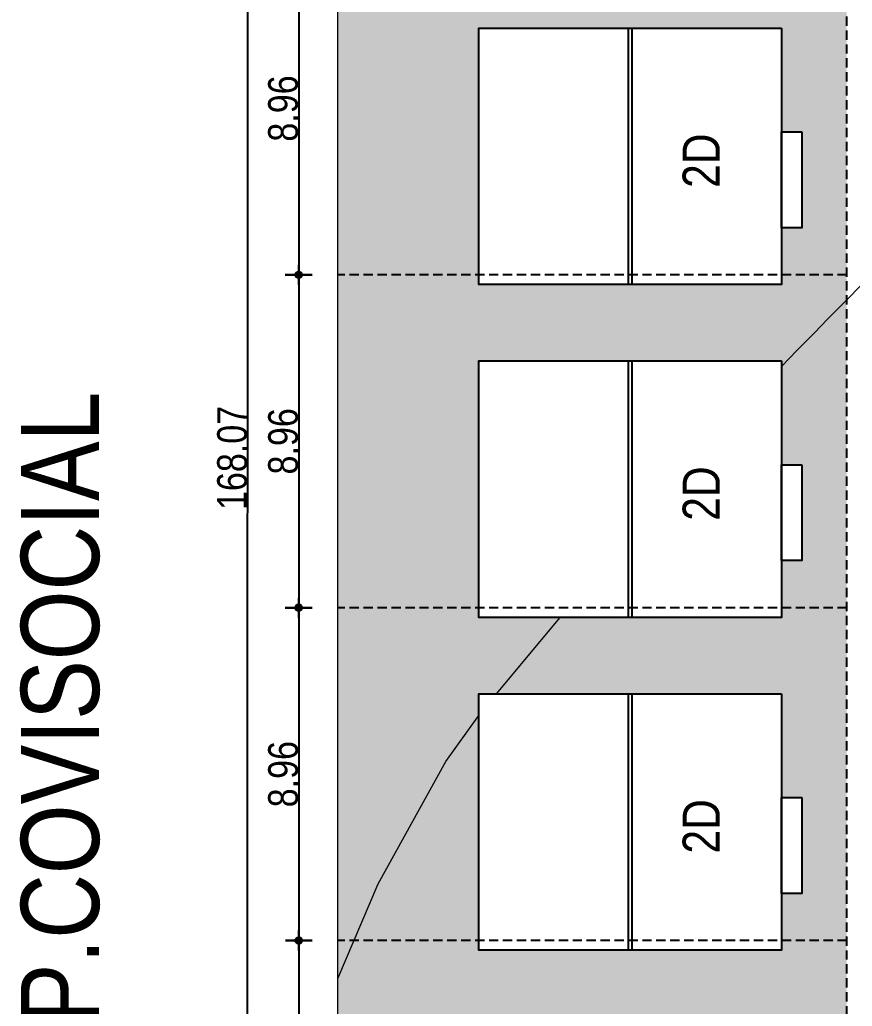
# Model space of a CAD drawing. Header units: inches. Extents: x 203 to 1065, y -1127 to 921.
# Drawn here: x 584.64 to 607.04, y 701.65 to 728.19 of the extents above; entities that cross this region are included whole.
import ezdxf

# ---------------------------------------------------------------- set-up
doc = ezdxf.new("R2010")
doc.units = ezdxf.units.IN
doc.header["$MEASUREMENT"] = 0
doc.header["$PDMODE"] = 35
doc.linetypes.add('DASHED2', pattern=[0.375, 0.25, -0.125])
for name, color, linetype in [('COTAS', 7, 'Continuous'), ('Cumbreras', 140, 'Continuous'), ('CURVAS', 32, 'Continuous'), ('D2', 40, 'Continuous'), ('Vegetación', 102, 'Continuous')]:
    doc.layers.add(name, color=color, linetype=linetype)
doc.layers.add('Limite terrenos', color=2, linetype='DASHED2', transparency=0.4)
doc.styles.add('TECHNICLITE', font='techl___.ttf')
doc.dimstyles.new('1-100', dxfattribs={"dimscale": 0, "dimtxt": 0.09, "dimasz": 0.03, "dimexe": 0.12, "dimexo": 0.2, "dimgap": 0.005, "dimtad": 3, "dimzin": 0, "dimdsep": 46, "dimtxsty": 'TECHNICLITE', "dimblk1": 'COTA', "dimblk2": 'COTA', "dimsah": 1, "dimcen": 2.5, "dimse1": 1, "dimse2": 1, "dimclrd": 7, "dimclre": 7, "dimclrt": 7, "dimadec": 0, "dimazin": 0, "dimtfac": 1, "dimtdec": 6, "dimtmove": 2, "dimatfit": 3, "dimldrblk": 'COTA', "dimfxl": 1, "dimtolj": 1, "dimtzin": 0, "dimarcsym": 0})

# ---------------------------------------------------------------- blocks, each defined once
blk = doc.blocks.new('COTA')
h = blk.add_hatch(color=256)
edge = h.paths.add_edge_path()
edge.add_arc((0, 0), 0.5, 0, 360)
for p, q in [((0, 2), (0, -2)), ((-1.5, 0), (1.5, 0))]:
    blk.add_line(p, q)
blk.add_circle((0, 0), 0.5)
blk = doc.blocks.new('*D149')
at = {"layer": 'COTAS', "color": 7, "lineweight": -2, "transparency": 16777216}
blk.add_line((592.142, 730.101), (592.142, 721.506), dxfattribs=at)
at = {"layer": 'Defpoints', "color": 0, "transparency": 16777216}
for p in [(593.198, 730.281), (592.142, 721.326), (593.198, 721.326)]:
    blk.add_point(p, dxfattribs=at)
at = {"layer": 'COTAS', "color": 7, "lineweight": -2, "transparency": 16777216, "xscale": 0.18, "yscale": 0.18, "zscale": 0.18}
for p, rotation in [((592.142, 730.281), 90.00312946602207), ((592.142, 721.326), 270.003129466022)]:
    blk.add_blockref('COTA', p, dxfattribs=dict(at, rotation=rotation))
at = {"layer": 'COTAS', "color": 7, "transparency": 16777216, "insert": (591.726, 725.803), "char_height": 0.8, "attachment_point": 5, "rotation": 90.0031, "style": 'TECHNICLITE'}
blk.add_mtext('\\A1;8.96', dxfattribs=at)
blk = doc.blocks.new('*D150')
at = {"layer": 'COTAS', "color": 7, "lineweight": -2, "transparency": 16777216}
blk.add_line((592.142, 721.146), (592.142, 712.551), dxfattribs=at)
at = {"layer": 'Defpoints', "color": 0, "transparency": 16777216}
for p in [(593.198, 721.326), (592.142, 712.371), (593.198, 712.371)]:
    blk.add_point(p, dxfattribs=at)
at = {"layer": 'COTAS', "color": 7, "lineweight": -2, "transparency": 16777216, "xscale": 0.18, "yscale": 0.18, "zscale": 0.18}
for p, rotation in [((592.142, 721.326), 90.00380926700458), ((592.142, 712.371), 270.0038092670046)]:
    blk.add_blockref('COTA', p, dxfattribs=dict(at, rotation=rotation))
at = {"layer": 'COTAS', "color": 7, "transparency": 16777216, "insert": (591.727, 716.848), "char_height": 0.8, "attachment_point": 5, "rotation": 90.0038, "style": 'TECHNICLITE'}
blk.add_mtext('\\A1;8.96', dxfattribs=at)
blk = doc.blocks.new('*D151')
at = {"layer": 'COTAS', "color": 7, "lineweight": -2, "transparency": 16777216}
blk.add_line((592.142, 712.191), (592.143, 703.596), dxfattribs=at)
at = {"layer": 'Defpoints', "color": 0, "transparency": 16777216}
for p in [(593.198, 712.371), (592.143, 703.416), (593.199, 703.416)]:
    blk.add_point(p, dxfattribs=at)
at = {"layer": 'COTAS', "color": 7, "lineweight": -2, "transparency": 16777216, "xscale": 0.18, "yscale": 0.18, "zscale": 0.18}
for p, rotation in [((592.142, 712.371), 90.0021999356261), ((592.143, 703.416), 270.0021999356261)]:
    blk.add_blockref('COTA', p, dxfattribs=dict(at, rotation=rotation))
at = {"layer": 'COTAS', "color": 7, "transparency": 16777216, "insert": (591.727, 707.893), "char_height": 0.8, "attachment_point": 5, "rotation": 90.0022, "style": 'TECHNICLITE'}
blk.add_mtext('\\A1;8.96', dxfattribs=at)
blk = doc.blocks.new('*D152')
at = {"layer": 'COTAS', "color": 7, "lineweight": -2, "transparency": 16777216}
blk.add_line((592.143, 703.236), (592.143, 694.641), dxfattribs=at)
at = {"layer": 'Defpoints', "color": 0, "transparency": 16777216}
for p in [(593.199, 703.416), (592.143, 694.461), (593.199, 694.461)]:
    blk.add_point(p, dxfattribs=at)
at = {"layer": 'COTAS', "color": 7, "lineweight": -2, "transparency": 16777216, "xscale": 0.18, "yscale": 0.18, "zscale": 0.18}
for p, rotation in [((592.143, 703.416), 90.00380926700606), ((592.143, 694.461), 270.003809267006)]:
    blk.add_blockref('COTA', p, dxfattribs=dict(at, rotation=rotation))
at = {"layer": 'COTAS', "color": 7, "transparency": 16777216, "insert": (591.727, 698.938), "char_height": 0.8, "attachment_point": 5, "rotation": 90.0038, "style": 'TECHNICLITE'}
blk.add_mtext('\\A1;8.96', dxfattribs=at)
blk = doc.blocks.new('*D139')
at = {"layer": 'COTAS', "color": 7, "lineweight": -2, "transparency": 16777216}
blk.add_line((590.746, 632.543), (590.794, 800.259), dxfattribs=at)
at = {"layer": 'Defpoints', "color": 0, "transparency": 16777216}
for p in [(590.794, 800.439), (594.322, 800.438), (594.274, 632.362)]:
    blk.add_point(p, dxfattribs=at)
at = {"layer": 'COTAS', "color": 7, "lineweight": -2, "transparency": 16777216, "xscale": 0.18, "yscale": 0.18, "zscale": 0.18}
for p, rotation in [((590.794, 800.439), 89.98356313215639), ((590.746, 632.363), 269.9835631321563)]:
    blk.add_blockref('COTA', p, dxfattribs=dict(at, rotation=rotation))
at = {"layer": 'COTAS', "color": 7, "transparency": 16777216, "insert": (590.355, 716.401), "char_height": 0.8, "attachment_point": 5, "rotation": 89.9836, "style": 'TECHNICLITE'}
blk.add_mtext('\\A1;168.07', dxfattribs=at)
blk = doc.blocks.new('A$C662B019F')
at = {"layer": 'Cumbreras'}
for p, q in [((-6.898, 4.674), (0, 4.674)), ((-6.898, 4.574), (0, 4.574))]:
    blk.add_line(p, q, dxfattribs=at)
at = {"layer": 'D2'}
for points in [[(-6.898, 0.553), (0, 0.553), (0, 8.695), (-6.898, 8.695)], [(-4.107, 0), (-1.529, 0), (-1.529, 0.553), (-4.107, 0.553)]]:
    blk.add_lwpolyline(points, close=True, dxfattribs=at)

msp = doc.modelspace()

# ---------------------------------------------------------------- hatches: boundary and pattern name
at = {"layer": 'Vegetación', "linetype": 'ByBlock'}
h = msp.add_hatch(dxfattribs=at)
h.set_pattern_fill('GRASS', color=256, scale=0.7, angle=90)
h.paths.add_polyline_path([(605.765, 645.644), (603.749, 645.644), (603.749, 634.326), (614.309, 634.286), (614.309, 645.903), (605.765, 645.903)])
h.paths.add_polyline_path([(606.52, 643.344), (613.418, 643.344), (613.418, 635.202), (611.889, 635.202), (611.889, 634.649), (609.311, 634.649), (609.311, 635.202), (606.52, 635.202)], flags=16)
h.paths.add_polyline_path([(593.201, 645.903), (593.201, 634.366), (603.749, 634.326), (603.749, 645.644), (596.352, 645.644), (596.352, 645.903)])
h.paths.add_polyline_path([(595.96, 643.344), (602.858, 643.344), (602.858, 635.202), (601.329, 635.202), (601.329, 634.649), (598.751, 634.649), (598.751, 635.202), (595.96, 635.202)], flags=16)
h.paths.add_polyline_path([(596.352, 656.4), (605.765, 656.4), (605.765, 645.903), (606.888, 645.903), (606.888, 658.641), (605.129, 658.641), (605.129, 658.382), (596.987, 658.382), (596.987, 658.641), (593.2, 658.641), (593.201, 645.903), (596.352, 645.903)])
h.paths.add_polyline_path([(593.2, 658.641), (596.987, 658.641), (596.987, 665.28), (605.129, 665.28), (605.129, 662.489), (605.682, 662.489), (605.682, 659.911), (605.129, 659.911), (605.129, 658.641), (606.888, 658.641), (606.888, 667.596), (605.129, 667.596), (605.129, 667.337), (596.987, 667.337), (596.987, 667.596), (593.2, 667.596)])
h.paths.add_polyline_path([(593.2, 667.596), (596.987, 667.596), (596.987, 674.235), (605.129, 674.235), (605.129, 671.444), (605.682, 671.444), (605.682, 668.866), (605.129, 668.866), (605.129, 667.596), (606.888, 667.596), (606.888, 676.551), (605.129, 676.551), (605.129, 676.292), (596.987, 676.292), (596.987, 676.551), (593.2, 676.551)])
h.paths.add_polyline_path([(593.2, 676.551), (596.987, 676.551), (596.987, 683.19), (605.129, 683.19), (605.129, 680.399), (605.682, 680.399), (605.682, 677.821), (605.129, 677.821), (605.129, 676.551), (606.888, 676.551), (606.888, 685.506), (605.129, 685.506), (605.129, 685.247), (596.987, 685.247), (596.987, 685.506), (593.199, 685.506)])
h.paths.add_polyline_path([(596.987, 692.145), (605.129, 692.145), (605.129, 689.354), (605.682, 689.354), (605.682, 686.776), (605.129, 686.776), (605.129, 685.506), (606.888, 685.506), (606.888, 694.461), (605.129, 694.461), (605.129, 694.202), (596.987, 694.202), (596.987, 694.461), (593.199, 694.461), (593.199, 685.506), (596.987, 685.506)])
h.paths.add_polyline_path([(593.199, 703.416), (593.199, 694.461), (596.987, 694.461), (596.987, 701.1), (605.129, 701.1), (605.129, 698.309), (605.682, 698.309), (605.682, 695.731), (605.129, 695.731), (605.129, 694.461), (606.888, 694.461), (606.888, 703.416), (605.129, 703.416), (605.129, 703.157), (596.987, 703.157), (596.987, 703.416)])
h.paths.add_polyline_path([(596.987, 710.055), (605.129, 710.055), (605.129, 707.264), (605.682, 707.264), (605.682, 704.686), (605.129, 704.686), (605.129, 703.416), (606.888, 703.416), (606.888, 712.371), (605.129, 712.371), (605.129, 712.112), (596.987, 712.112), (596.987, 712.371), (593.198, 712.371), (593.199, 703.416), (596.987, 703.416)])
h.paths.add_polyline_path([(596.987, 719.01), (605.129, 719.01), (605.129, 716.219), (605.682, 716.219), (605.682, 713.641), (605.129, 713.641), (605.129, 712.371), (606.888, 712.371), (606.888, 721.326), (605.129, 721.326), (605.129, 721.067), (596.987, 721.067), (596.987, 721.326), (593.198, 721.326), (593.198, 712.371), (596.987, 712.371)])
h.paths.add_polyline_path([(596.987, 727.965), (605.129, 727.965), (605.129, 725.174), (605.682, 725.174), (605.682, 722.596), (605.129, 722.596), (605.129, 721.326), (606.888, 721.326), (606.888, 730.281), (605.129, 730.281), (605.129, 730.022), (596.987, 730.022), (596.987, 730.281), (593.198, 730.281), (593.198, 721.326), (596.987, 721.326)])
h.paths.add_polyline_path([(596.987, 736.92), (605.129, 736.92), (605.129, 734.129), (605.682, 734.129), (605.682, 731.551), (605.129, 731.551), (605.129, 730.281), (606.888, 730.281), (606.888, 739.236), (605.129, 739.236), (605.129, 738.977), (596.987, 738.977), (596.987, 739.236), (593.197, 739.236), (593.198, 730.281), (596.987, 730.281)])
h.paths.add_polyline_path([(596.987, 745.875), (605.129, 745.875), (605.129, 743.084), (605.682, 743.084), (605.682, 740.506), (605.129, 740.506), (605.129, 739.236), (606.888, 739.236), (606.888, 748.191), (605.129, 748.191), (605.129, 747.932), (596.987, 747.932), (596.987, 748.191), (593.197, 748.191), (593.197, 739.236), (596.987, 739.236)])
h.paths.add_polyline_path([(596.987, 754.83), (605.129, 754.83), (605.129, 752.039), (605.682, 752.039), (605.682, 749.461), (605.129, 749.461), (605.129, 748.191), (606.888, 748.191), (606.888, 757.146), (605.129, 757.146), (605.129, 756.887), (596.987, 756.887), (596.987, 757.146), (593.197, 757.146), (593.197, 748.191), (596.987, 748.191)])
h.paths.add_polyline_path([(593.197, 757.146), (596.987, 757.146), (596.987, 763.785), (605.129, 763.785), (605.129, 760.994), (605.682, 760.994), (605.682, 758.416), (605.129, 758.416), (605.129, 757.146), (606.888, 757.146), (606.888, 766.101), (605.129, 766.101), (605.129, 765.842), (596.987, 765.842), (596.987, 766.101), (593.196, 766.101)])
h.paths.add_polyline_path([(593.196, 766.101), (596.987, 766.101), (596.987, 772.74), (605.129, 772.74), (605.129, 769.949), (605.682, 769.949), (605.682, 767.371), (605.129, 767.371), (605.129, 766.101), (606.888, 766.101), (606.888, 775.056), (605.129, 775.056), (605.129, 774.797), (596.987, 774.797), (596.987, 775.056), (593.196, 775.056)])
h.paths.add_polyline_path([(593.196, 775.056), (596.987, 775.056), (596.987, 781.695), (605.129, 781.695), (605.129, 778.904), (605.682, 778.904), (605.682, 776.326), (605.129, 776.326), (605.129, 775.056), (606.888, 775.056), (606.888, 784.011), (604.558, 784.011), (604.558, 783.705), (597.559, 783.705), (597.559, 784.011), (593.196, 784.011)])

# ---------------------------------------------------------------- linework, layer by layer
at = {"color": 4, "lineweight": 0}
msp.add_line((593.201, 632.366), (593.195, 800.442), dxfattribs=at)
at = {"layer": 'CURVAS', "lineweight": 0}
msp.add_line((597.468, 710.055), (599.173, 712.112), dxfattribs=at)
for points in [[(605.129, 718.857), (605.552, 719.299), (606.024, 719.78), (606.362, 720.125), (606.568, 720.333), (606.738, 720.505), (606.951, 720.72), (607.204, 720.976), (607.733, 721.508), (608.838, 722.613), (610.521, 724.295), (612.448, 726.22), (613.931, 727.705), (614.95, 728.728), (615.631, 729.418), (616.381, 730.193), (617.232, 731.085), (618.222, 732.12), (619.559, 733.434), (621.272, 735.046), (623.335, 736.923), (624.889, 738.241)], [(593.199, 702.393), (594.276, 704.939), (596.1, 708.234), (596.987, 709.475)]]:
    msp.add_lwpolyline(points, dxfattribs=at)
at = {"layer": 'Limite terrenos'}
for p, q in [((606.888, 645.903), (606.888, 784.011)), ((606.888, 721.326), (593.198, 721.326)), ((606.888, 712.371), (593.198, 712.371)), ((606.888, 703.416), (593.199, 703.416))]:
    msp.add_line(p, q, dxfattribs=at)

# ---------------------------------------------------------------- block references
at = {"layer": 'D2', "xscale": -1, "rotation": 89.99999999999616}
for p in [(605.682, 721.067), (605.682, 712.112), (605.682, 703.157)]:
    msp.add_blockref('A$C662B019F', p, dxfattribs=at)

# ---------------------------------------------------------------- texts
at = {"style": 'TECHNICLITE'}
msp.add_text('LINDERO COOP.COVISOCIAL', height=2.10263, rotation=89.9977, dxfattribs=at).set_placement((586.771, 684.329))
at = {"layer": 'COTAS', "style": 'TECHNICLITE'}
for p in [(603.472, 723.666), (603.472, 714.711), (603.472, 705.756)]:
    msp.add_text('2D', height=1, rotation=90, dxfattribs=at).set_placement(p)

# ---------------------------------------------------------------- dimensions: what is measured, and where the dimension line sits
at = {"layer": 'COTAS'}
dim = msp.add_aligned_dim(p1=(594.274, 632.362), p2=(594.322, 800.438), distance=3.528, text='168.07', dimstyle='1-100', override={"dimscale": 1, "dimtxt": 0.8, "dimasz": 0.18}, dxfattribs=at)
dim.commit()
dim.dimension.update_dxf_attribs({"geometry": '*D139', "text_midpoint": (590.355, 716.401)})
for p1, p2, distance, picture, middle in [((593.1977, 730.2807), (593.1982, 721.3257), -1.0561, '*D149', (591.7263, 725.8031)), ((593.1979, 721.3257), (593.1985, 712.3707), -1.0561, '*D150', (591.7266, 716.8481)), ((593.198, 712.371), (593.199, 703.416), -1.056, '*D151', (591.727, 707.893)), ((593.1986, 703.4157), (593.1992, 694.4607), -1.0561, '*D152', (591.7273, 698.9381))]:
    dim = msp.add_aligned_dim(p1=p1, p2=p2, distance=distance, dimstyle='1-100', override={"dimscale": 1, "dimtxt": 0.8, "dimasz": 0.18, "dimtad": 4}, dxfattribs=at)
    dim.commit()
    dim.dimension.update_dxf_attribs({"geometry": picture, "text_midpoint": middle})

doc.saveas('drawing.dxf')
